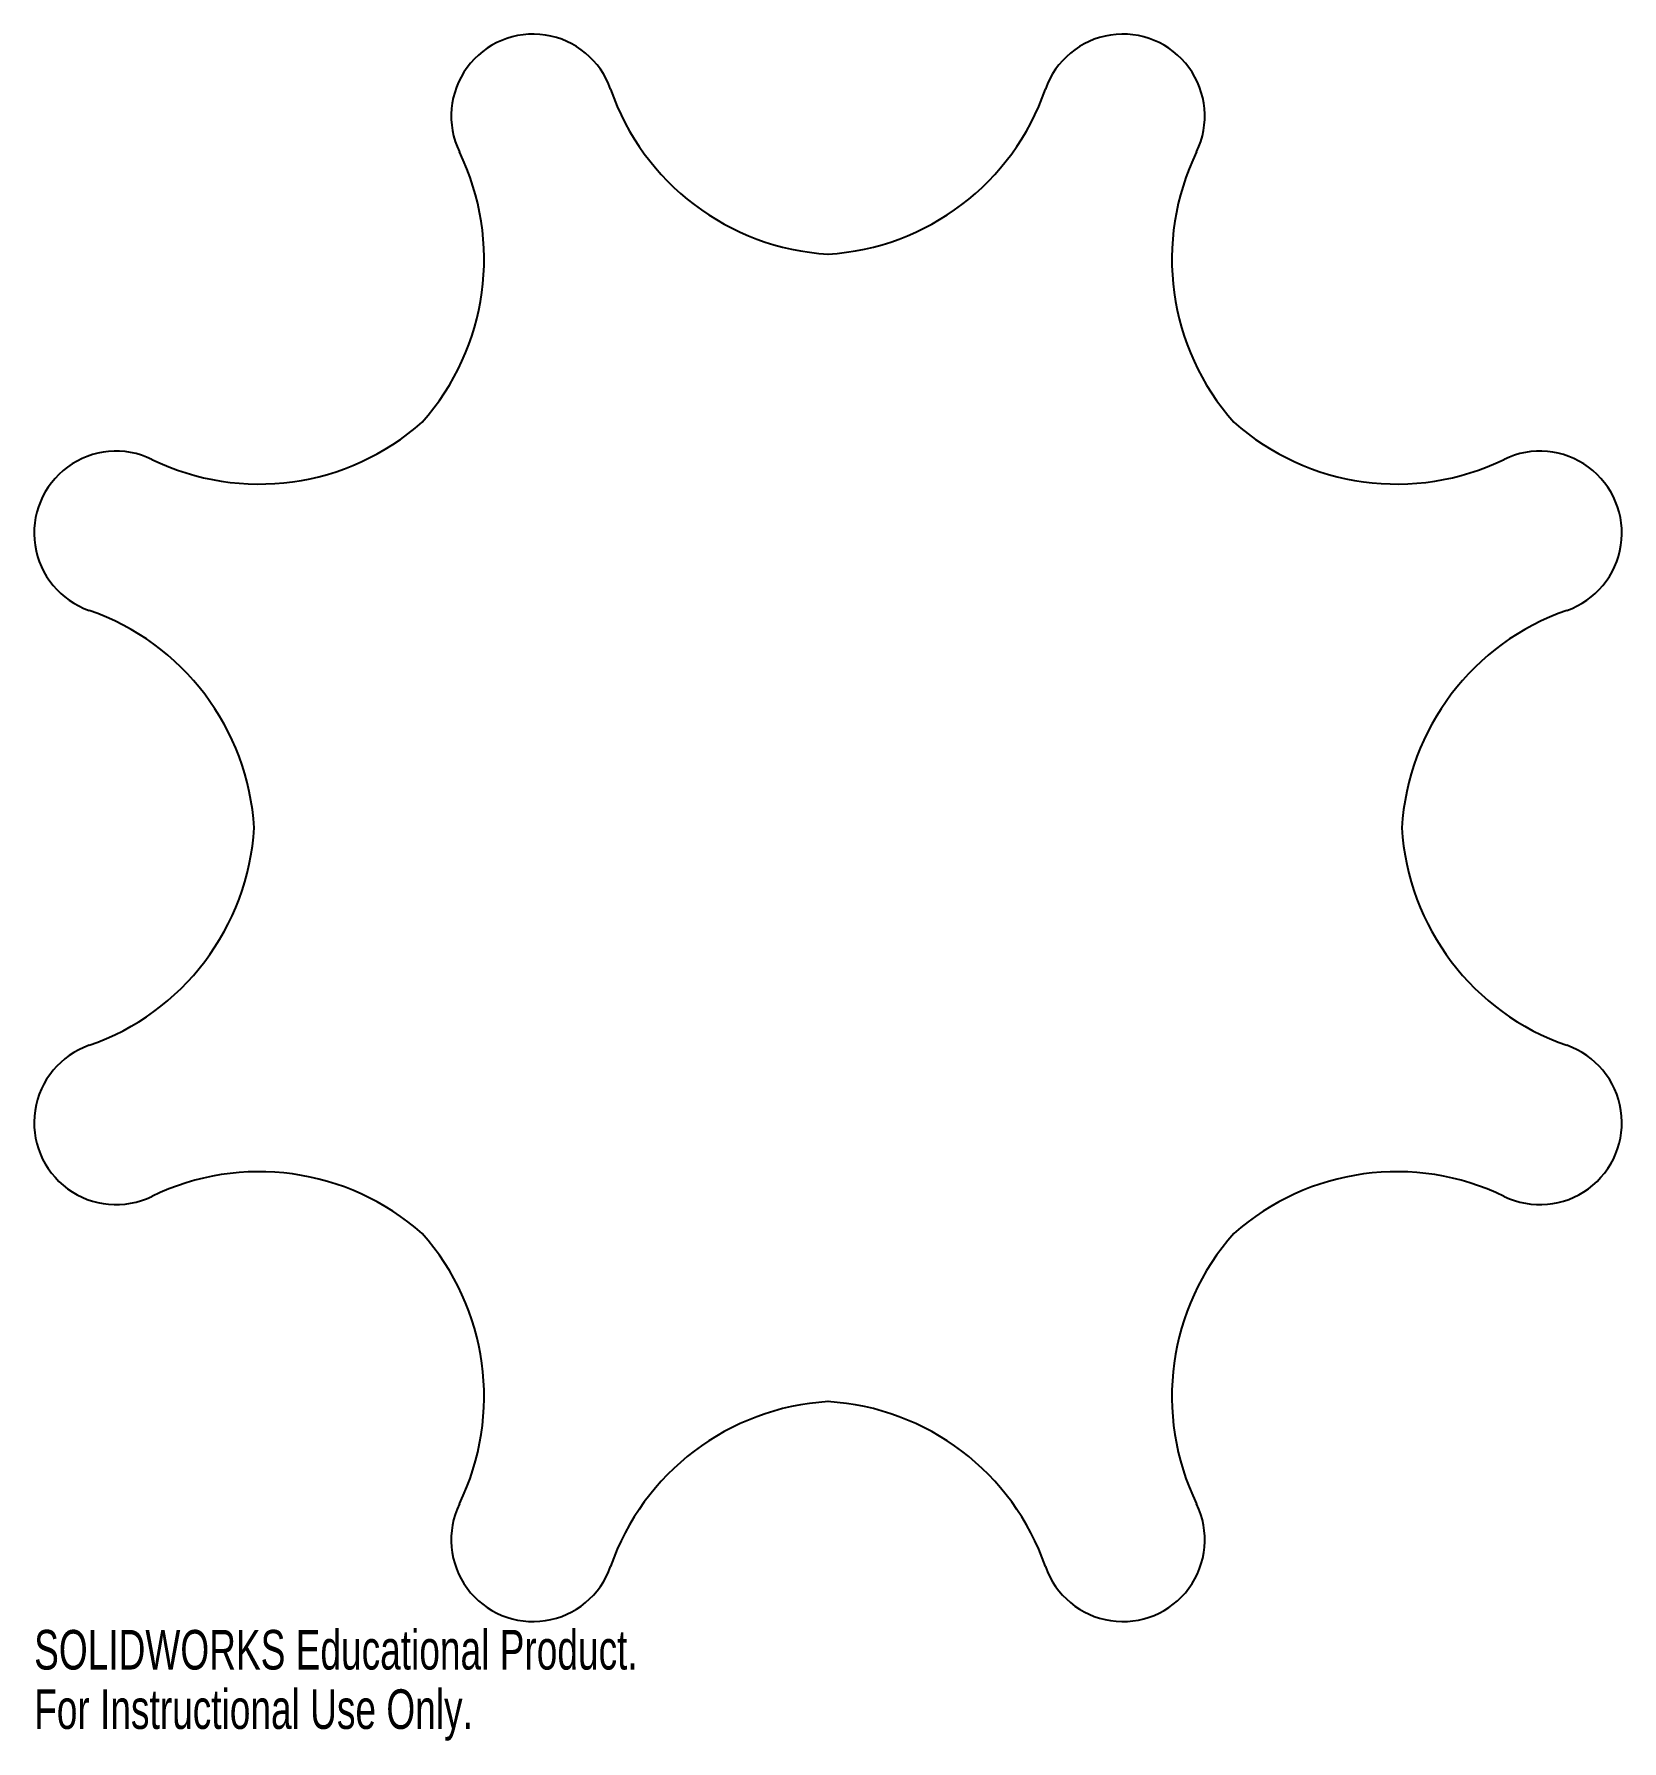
# Model space of a CAD drawing. Header units: millimetres. Extents: x -97 to 97, y -111 to 97.
import ezdxf

# ---------------------------------------------------------------- set-up
doc = ezdxf.new("R2010")
doc.units = ezdxf.units.MM
doc.styles.add('SLDTEXTSTYLE0', font='TXT', dxfattribs={"width": 0.7})

msp = doc.modelspace()

# ---------------------------------------------------------------- linework, layer by layer
at = {"color": 7, "linetype": 'Continuous', "lineweight": 25}
for centre, radius, start, end in [((-36, 86.91), 10, 19.0994, 205.9006), ((36, 86.91), 10, 334.0994, 160.9006), ((1.8, 100), 30, 199.0994, 266.5638), ((-1.8, 100), 30, 273.4362, 340.9006), ((-71.98, 69.44), 30, 318.4362, 25.9006), ((71.98, 69.44), 30, 154.0994, 221.5638), ((-69.44, 71.98), 30, 244.0994, 311.5638), ((69.44, 71.98), 30, 228.4362, 295.9006), ((-86.91, 36), 10, 64.0994, 250.9006), ((86.91, 36), 10, 289.0994, 115.9006), ((-100, -1.8), 30, 3.4362, 70.9006), ((100, -1.8), 30, 109.0994, 176.5638), ((-100, 1.8), 30, 289.0994, 356.5638), ((100, 1.8), 30, 183.4362, 250.9006), ((-86.91, -36), 10, 109.0994, 295.9006), ((86.91, -36), 10, 244.0994, 70.9006), ((-69.44, -71.98), 30, 48.4362, 115.9006), ((69.44, -71.98), 30, 64.0994, 131.5638), ((-71.98, -69.44), 30, 334.0994, 41.5638), ((71.98, -69.44), 30, 138.4362, 205.9006), ((1.8, -100), 30, 93.4362, 160.9006), ((-1.8, -100), 30, 19.0994, 86.5638), ((-36, -86.91), 10, 154.0994, 340.9006), ((36, -86.91), 10, 199.0994, 25.9006)]:
    msp.add_arc(centre, radius, start, end, dxfattribs=at)

# ---------------------------------------------------------------- texts
at = {"color": 7, "linetype": 'Continuous', "char_height": 4.8336, "attachment_point": 1, "style": 'SLDTEXTSTYLE0'}
for s, insert in [('SOLIDWORKS Educational Product.', (-96.91, -97.93)), ('For Instructional Use Only.', (-96.91, -105.18))]:
    msp.add_mtext(s, dxfattribs=dict(at, insert=insert))

doc.saveas('drawing.dxf')
